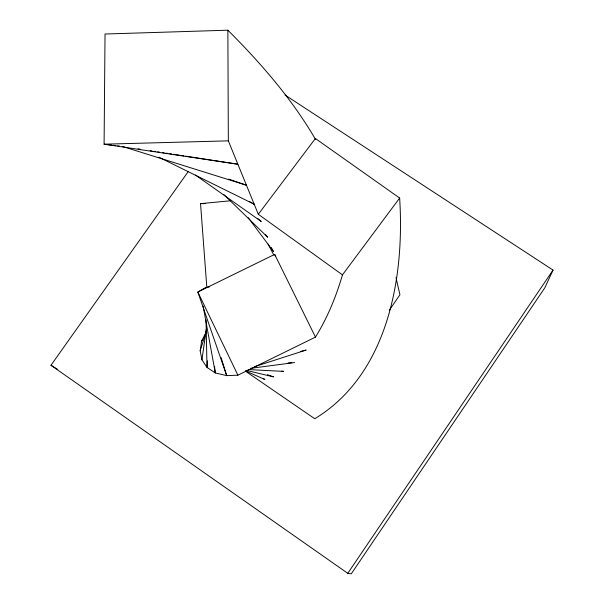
<?xml version="1.0" encoding="UTF-8"?>
<svg xmlns="http://www.w3.org/2000/svg" width="604" height="604" viewBox="0 0 604 604"><rect width="100%" height="100%" fill="white"/><g stroke="black" fill="none" stroke-linecap="round" stroke-linejoin="round"><path stroke-width="0.91" d="M207.451 360.867L207.006 367.428L215.303 372.962L226.689 375.628L237.893 375.19L315.477 337.1C327.413 317.787 336.156 296.647 342.453 274.873L399.644 198.044L315.394 138.512L258.301 214.277L342.453 274.873M206.024 319.576L207.006 367.428L201.955 359.795L206.281 329.278M201.955 359.795L200.181 350.781L201.623 341.064L206.319 331.83M200.181 350.781L206.394 330.992M285.088 95.07L553.038 270.086L544.755 287.882L351.286 573.8L347.768 573.324L50.962 365.277L188.335 171.415M347.768 573.324L553.038 270.086M389.338 310.177L399.939 294.752L396.005 277.659M201.623 341.064L202.687 339.531M315.477 337.1L274.669 254.382L197.833 292.034L226.689 375.628L221.132 357.674M209.596 286.787L205.375 287.67L197.833 292.034L237.893 375.19M254.375 366.719L306.175 350.041L300.724 351.415M250.773 368.312L294.639 362.559M206.802 287.043L200.536 203.631L230.426 200.777M288.048 362.928L291.815 362.717M315.605 139.547C291.996 98.98 260.981 63.269 227.867 30.2L105.036 34.02L104.092 144.182L237.87 164.22L185.639 156.164M258.301 214.277L228.335 140.853L104.092 144.182L111.34 145.058M200.536 203.631L205.149 203.639M248.123 369.55L283.638 371.385L281.781 371.12M113.152 145.277L115.877 145.609M117.689 145.828L119.501 146.047M138.074 148.826L139.939 149.113M150.2 150.698L152.065 150.985M153.929 151.272L155.794 151.559M157.659 151.846L159.524 152.132M162.325 152.563L164.19 152.857M166.055 153.144L167.92 153.431M169.784 153.718L171.649 154.005M173.514 154.292L180.045 155.303M181.91 155.59L183.775 155.877M246.394 370.403L273.604 376.896L267.413 374.691M122.219 146.379L246.447 185.232L228.757 179.078M245.322 370.811L264.907 379.501L263.306 378.527M158.943 157.229L254.201 204.235L249.286 201.426M50.962 365.277L57.184 369.036M245.518 371.203L314.775 418.746C388.213 374.148 404.74 277.244 399.644 198.044M195.409 175.017L261.245 221.494L257.659 218.452M223.79 194.511L267.67 237.244L265.299 234.314M248.259 217.712L273.559 251.672L271.324 247.534M268.101 244.076L273.755 254.926M274.669 254.382L275.326 256.005M203.148 306.115L215.303 372.962L214.541 366.401M227.867 30.2L228.335 140.853"/></g></svg>
